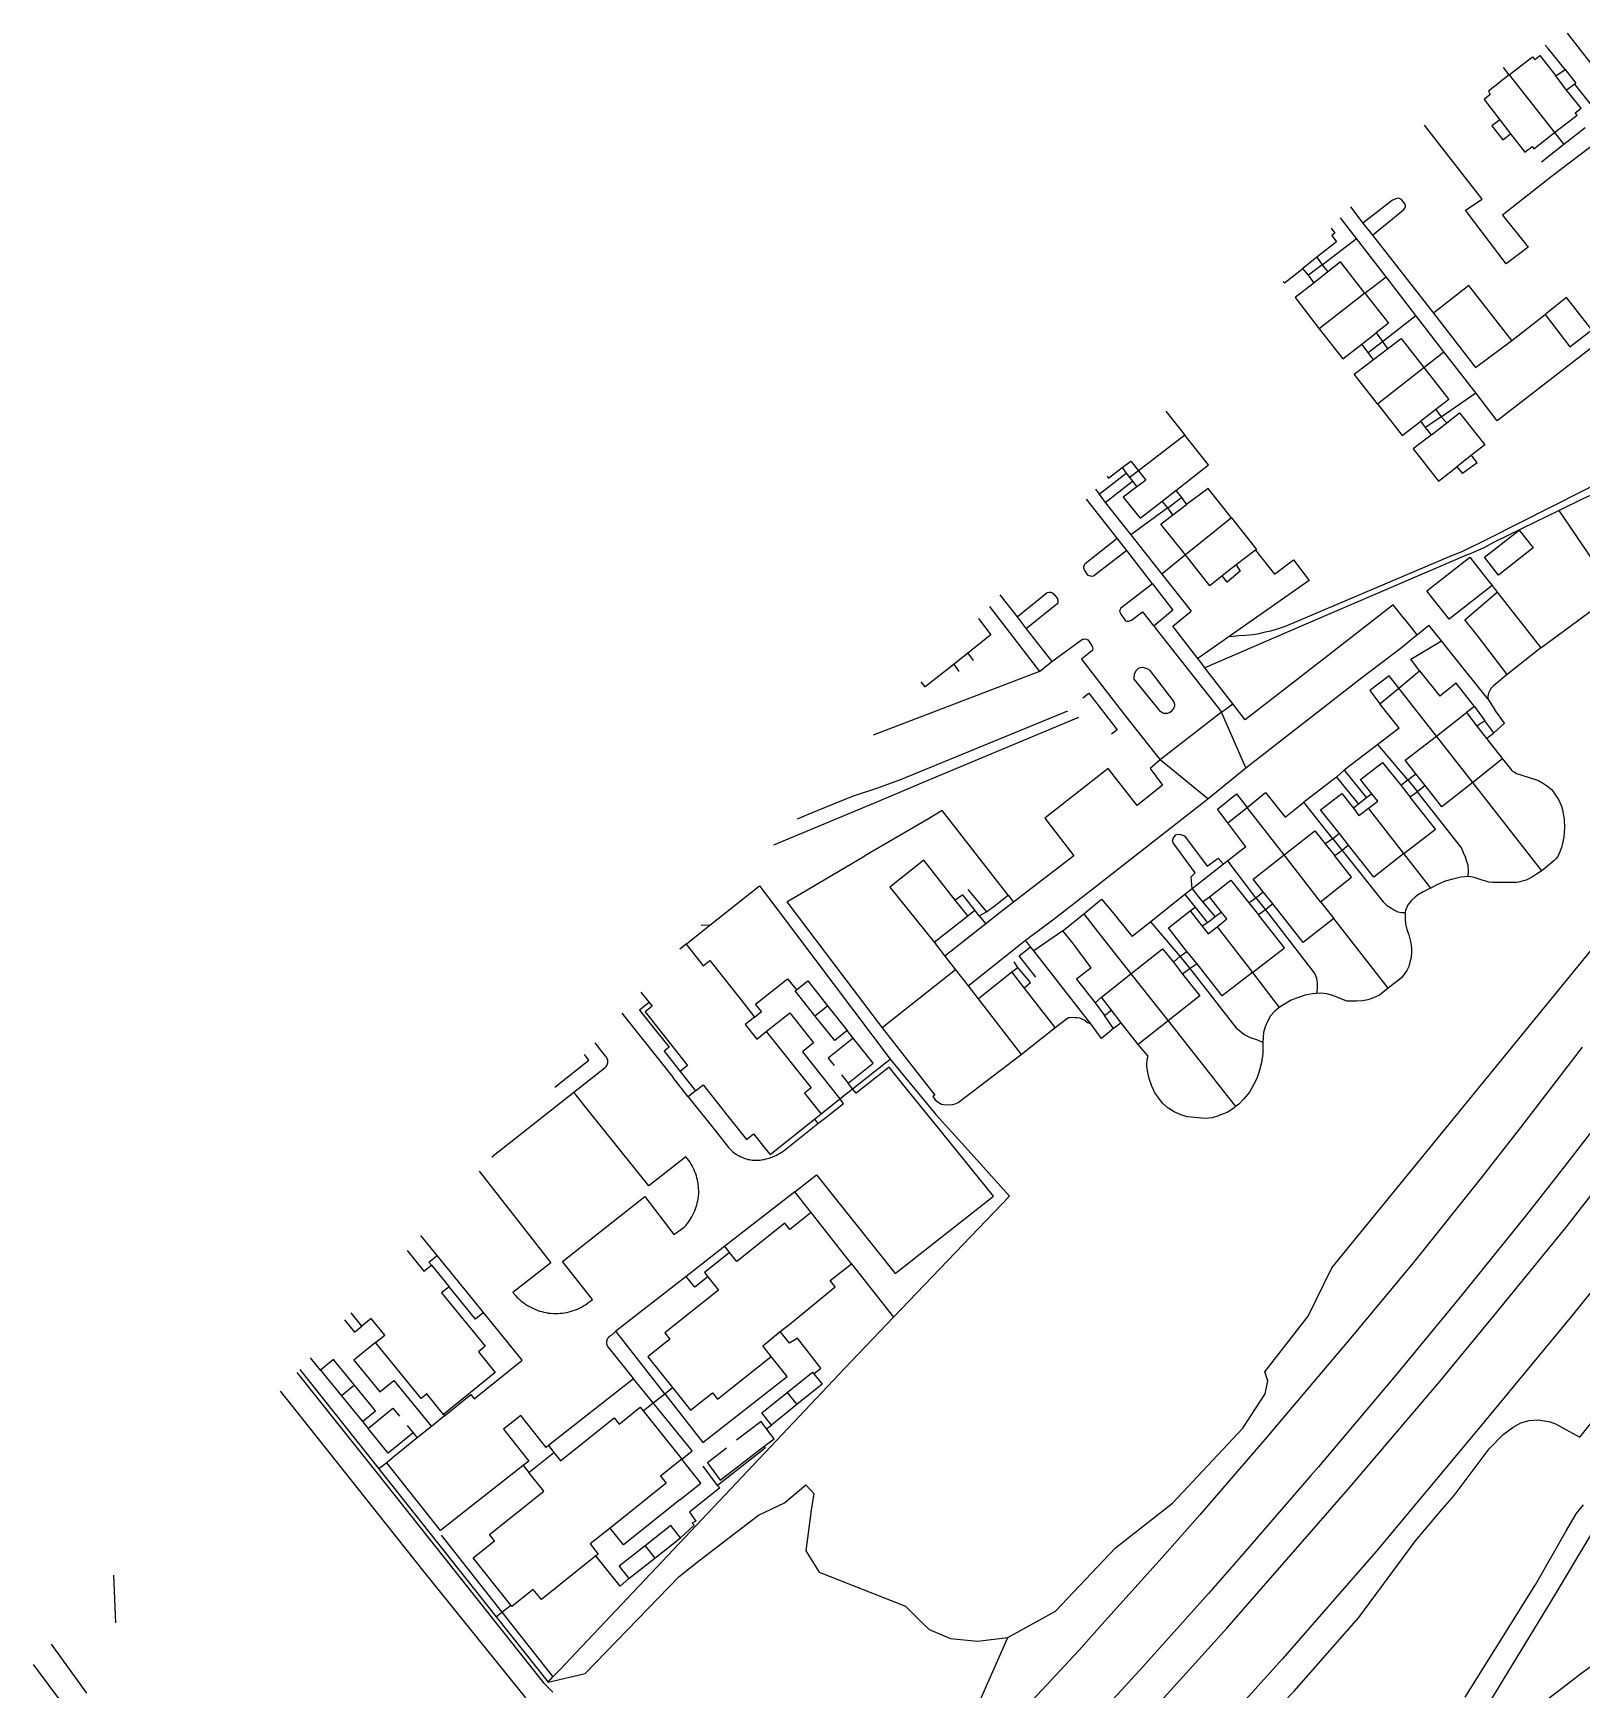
# Model space of a CAD drawing. Header units: millimetres. Extents: x 111502 to 977541, y 8702 to 1044108.
# Drawn here: x 972769.3 to 972962.5, y 472211.9 to 472418.6 of the extents above; entities that cross this region are included whole.
import ezdxf

# ---------------------------------------------------------------- set-up
doc = ezdxf.new("R2010")
doc.units = ezdxf.units.MM
doc.header["$LTSCALE"] = 0.25
doc.layers.add('X HVSS Site Background', color=8, linetype='Continuous')

# ---------------------------------------------------------------- blocks, each defined once
blk = doc.blocks.new('OS MAP')
at = {"layer": 'X HVSS Site Background'}
for points in [[(486749, 236951.68), (486742.51, 236960)], [(486740.1, 236958.06), (486739.74, 236958.51)], [(486742.2, 236955.45), (486740.1, 236958.06)], [(486735.25, 236954.8), (486734.53, 236955.71)], [(486735.25, 236954.8), (486738.15, 236957.05), (486738.45, 236956.7), (486739.05, 236957.2), (486741.05, 236954.65)], [(486735.25, 236954.8), (486732.65, 236952.75), (486732.85, 236952.35), (486732.1, 236951.7), (486734.05, 236949.2)], [(486735.25, 236954.8), (486740.9, 236947.6)], [(486741.05, 236954.65), (486742.2, 236955.45)], [(486742.4, 236952.9), (486741.05, 236954.65)], [(486742.2, 236955.45), (486743.55, 236953.75), (486743.4, 236953.65)], [(486743.4, 236953.65), (486742.4, 236952.9)], [(486746.6, 236949.65), (486743.4, 236953.65)], [(486740.9, 236947.6), (486743.7, 236949.75), (486743.45, 236950.05), (486744.2, 236950.65), (486742.4, 236952.9)], [(486672.71, 236759.87), (486678.66, 236763.14), (486686.14, 236771.05), (486693.24, 236776.61), (486702.03, 236785.96), (486704.8, 236790.24), (486705.14, 236791.9), (486704.77, 236793.02), (486710.15, 236799.95), (486713.1, 236805.96), (486773.25, 236879.65)], [(486751.95, 236942.75), (486750.55, 236941.65), (486750.4, 236941.6), (486750.1, 236941.7), (486749.95, 236941.85), (486748.8, 236943.15), (486746.35, 236946.5), (486740.65, 236942.2), (486734.4, 236937.3), (486737.6, 236933.3), (486734.85, 236931.2), (486729.8, 236937.9), (486731.85, 236939.3), (486724.66, 236948.52)], [(486734.05, 236949.2), (486733.05, 236948.45), (486734.45, 236946.7), (486735.4, 236947.45)], [(486734.05, 236949.2), (486735.4, 236947.45)], [(486735.4, 236947.45), (486737.2, 236945.15), (486738.1, 236945.85), (486738.3, 236945.55), (486740.9, 236947.6)], [(486740.9, 236947.6), (486742.06, 236946.12)], [(486744.7, 236948.2), (486742.06, 236946.12)], [(486742.06, 236946.12), (486739.25, 236943.9)], [(486718.2, 236934.8), (486722.05, 236937.95), (486722.2, 236938.15), (486722.3, 236938.35), (486722.3, 236938.55), (486722.2, 236938.7), (486721.8, 236939.25), (486721.55, 236939.35), (486721.3, 236939.4), (486721, 236939.3), (486720.7, 236939.15), (486717, 236936.3)], [(486716.19, 236934.38), (486714.2, 236936.94)], [(486715.45, 236938.32), (486717, 236936.3)], [(486713.04, 236935.65), (486713.5, 236935.05), (486713.1, 236934.75), (486713.7, 236933.95), (486711.25, 236932.05)], [(486717, 236936.3), (486718.2, 236934.8)], [(486711.9, 236931.1), (486716.19, 236934.38)], [(486719.88, 236929.6), (486716.19, 236934.38)], [(486718.2, 236934.8), (486725.8, 236925.05)], [(486711.25, 236932.05), (486709.5, 236930.65)], [(486711.9, 236931.1), (486710.2, 236929.8)], [(486711.25, 236932.05), (486711.9, 236931.1)], [(486711.9, 236931.1), (486712.6, 236930.2)], [(486717.25, 236927.55), (486714.2, 236931.45), (486712.6, 236930.2)], [(486707.05, 236929.03), (486707.2, 236928.85), (486709.5, 236930.65)], [(486710.9, 236928.85), (486708.55, 236927), (486711.55, 236923.1)], [(486710.2, 236929.8), (486709.5, 236930.65)], [(486710.9, 236928.85), (486710.76, 236929.04), (486710.2, 236929.8)], [(486712.6, 236930.2), (486710.9, 236928.85)], [(486717.25, 236927.55), (486719.88, 236929.6)], [(486723.6, 236924.78), (486719.88, 236929.6)], [(486717.25, 236927.55), (486711.55, 236923.1)], [(486717.25, 236927.55), (486720.2, 236923.8), (486718.65, 236922.6)], [(486735.55, 236921.65), (486730.2, 236928.5), (486725.8, 236925.05)], [(486745.55, 236923), (486742.4, 236927), (486739.7, 236924.9)], [(486719.45, 236921.55), (486723.6, 236924.78)], [(486727.1, 236920.26), (486723.6, 236924.78)], [(486725.8, 236925.05), (486731.05, 236918.3), (486735.55, 236921.65)], [(486735.55, 236921.65), (486739.7, 236924.9)], [(486739.7, 236924.9), (486742.8, 236920.85), (486745.55, 236923)], [(486711.55, 236923.1), (486714.5, 236919.35), (486716.85, 236921.2)], [(486716.85, 236921.2), (486718.65, 236922.6)], [(486718.65, 236922.6), (486719.45, 236921.55)], [(486717.65, 236920.15), (486716.85, 236921.2)], [(486717.65, 236920.15), (486719.45, 236921.55)], [(486718.3, 236919.3), (486720.05, 236920.6)], [(486719.45, 236921.55), (486720.05, 236920.6)], [(486720.05, 236920.6), (486721.75, 236921.9), (486724.6, 236918.3)], [(486746.79, 236921.74), (486733.75, 236911.65), (486731.06, 236915.13)], [(486718.8, 236913.75), (486715.9, 236917.45), (486718.3, 236919.3)], [(486718.3, 236919.3), (486718.12, 236919.53), (486717.65, 236920.15)], [(486724.6, 236918.3), (486727.1, 236920.26)], [(486731.06, 236915.13), (486727.1, 236920.26)], [(486744.35, 236833.5), (486736.65, 236823.5), (486731.75, 236817.2), (486723.45, 236806.85), (486715.5, 236797.25), (486705.9, 236785.9), (486705, 236784.85), (486696.65, 236775.15), (486692.3, 236770.2), (486684.1, 236761.1), (486681.55, 236758.25), (486671.75, 236747.7), (486669.25, 236745.05), (486668.6, 236744.4)], [(486718.8, 236913.75), (486724.6, 236918.3)], [(486724.6, 236918.3), (486727.7, 236914.3), (486726.1, 236913.05)], [(486726.75, 236912.15), (486731.06, 236915.13)], [(486692.42, 236912.84), (486694.8, 236909.85)], [(486718.8, 236913.75), (486721.9, 236909.8), (486724.2, 236911.6)], [(486726.1, 236913.05), (486724.2, 236911.6)], [(486726.75, 236912.15), (486724.8, 236910.8)], [(486726.1, 236913.05), (486726.75, 236912.15)], [(486726.75, 236912.15), (486727.45, 236911.4)], [(486727.45, 236911.4), (486729.05, 236912.65), (486732.2, 236908.65), (486730.55, 236907.35)], [(486724.8, 236910.8), (486724.2, 236911.6)], [(486725.55, 236909.9), (486724.8, 236910.8)], [(486725.55, 236909.9), (486727.45, 236911.4)], [(486694.8, 236909.85), (486689, 236905.4)], [(486693.65, 236902.95), (486697.75, 236906.15), (486694.8, 236909.85)], [(486700.45, 236884.75), (486701.5, 236884.85), (486702.4, 236884.9), (486703.3, 236885), (486704.05, 236885.1), (486704.85, 236885.3), (486705.5, 236885.45), (486706.2, 236885.65), (486707.35, 236886), (486728.1, 236894.85), (486729.35, 236895.35), (486730.6, 236895.95), (486731.65, 236896.45), (486732.65, 236896.95), (486748.35, 236904.9), (486749.7, 236905.55), (486751.05, 236906.3), (486753.25, 236907.6), (486756.39, 236909.41)], [(486725.55, 236909.9), (486723.25, 236908.15), (486726.4, 236904.1), (486728.7, 236905.9)], [(486757.06, 236908.54), (486755.05, 236907.4), (486748.15, 236903.55), (486744.5, 236901.95), (486741.47, 236900.46)], [(486686.95, 236905.8), (486688.05, 236906.6), (486689, 236905.4)], [(486730.55, 236907.35), (486728.7, 236905.9)], [(486731.25, 236906.4), (486729.4, 236905.05)], [(486731.25, 236906.4), (486730.55, 236907.35)], [(486684.1, 236902.5), (486687.48, 236905.1)], [(486684.85, 236901.45), (486688.26, 236904.09)], [(486685.08, 236904.72), (486685.25, 236904.5), (486686.95, 236905.8)], [(486686.95, 236905.8), (486687.48, 236905.1)], [(486687.48, 236905.1), (486687.9, 236904.56)], [(486689, 236905.4), (486688.01, 236904.64), (486687.9, 236904.56)], [(486687.9, 236904.56), (486688.26, 236904.09)], [(486688.26, 236904.09), (486688.78, 236903.41)], [(486689, 236905.4), (486689.9, 236904.25), (486688.9, 236903.5), (486688.78, 236903.41)], [(486728.7, 236905.9), (486729.4, 236905.05)], [(486686.35, 236897), (486682.52, 236901.88)], [(486683.63, 236903.11), (486684.1, 236902.5)], [(486684.1, 236902.5), (486684.85, 236901.45)], [(486688.78, 236903.41), (486687.1, 236902.1), (486689.2, 236899.5), (486691.95, 236901.6)], [(486691.95, 236901.6), (486693.65, 236902.95)], [(486692.65, 236900.8), (486694.35, 236902.05)], [(486693.65, 236902.95), (486694.35, 236902.05)], [(486694.35, 236902.05), (486695, 236901.2)], [(486700.6, 236899.55), (486697.7, 236903.2), (486695, 236901.2)], [(486684.85, 236901.45), (486688.04, 236897.41)], [(486692.65, 236900.8), (486688.04, 236897.41)], [(486694.85, 236894.9), (486691.8, 236898.75), (486693.3, 236899.9)], [(486692.65, 236900.8), (486691.95, 236901.6)], [(486693.3, 236899.9), (486692.65, 236900.8)], [(486693.3, 236899.9), (486695, 236901.2)], [(486741.47, 236900.46), (486738.4, 236898.95), (486733.45, 236896.55), (486732, 236895.75), (486731.4, 236895.5), (486730.75, 236895.2), (486730.35, 236895.05), (486730, 236894.9), (486709.3, 236886)], [(486739.2, 236883.3), (486746.6, 236888.75), (486746.95, 236889.2), (486747.25, 236889.8), (486747.4, 236890.3), (486747.5, 236890.8), (486747.45, 236891.35), (486747.3, 236891.9), (486741.47, 236900.46)], [(486700.6, 236899.55), (486694.85, 236894.9)], [(486700.6, 236899.55), (486703.7, 236895.6), (486703.6, 236895.5)], [(486738.23, 236895.79), (486733.91, 236892.4), (486732.17, 236894.62), (486736.49, 236898.01), (486738.23, 236895.79)], [(486800.55, 236896.25), (486799.1, 236894.1), (486797.15, 236891.25), (486793.85, 236886.8), (486792.9, 236885.55), (486786.75, 236877.55), (486781.65, 236870.9), (486775.65, 236862.9), (486769.3, 236854.45), (486760.85, 236843.1), (486750.85, 236829.9), (486750.15, 236829), (486742.4, 236818.95), (486737.4, 236812.6), (486729.05, 236802.25), (486721.05, 236792.55), (486711.45, 236781.15), (486710.5, 236780.05), (486702.1, 236770.35), (486697.75, 236765.35), (486689.5, 236756.15), (486686.9, 236753.3), (486677.05, 236742.7), (486674.5, 236740)], [(486687.55, 236895.45), (486683.4, 236892.25), (486683.2, 236892.2), (486683.05, 236892.25), (486682.85, 236892.3), (486682.7, 236892.4), (486682.25, 236893.05), (486682.2, 236893.25), (486682.2, 236893.45), (486682.25, 236893.65), (486682.35, 236893.85), (486686.35, 236897)], [(486748.25, 236806.45), (486743.05, 236800), (486731.35, 236785.85), (486718.6, 236770.55), (486706.95, 236757.2), (486694.7, 236743.6), (486683.45, 236731.35)], [(486687.55, 236895.45), (486686.35, 236897)], [(486688.04, 236897.41), (486691.9, 236892.52)], [(486690.75, 236891.3), (486687.55, 236895.45)], [(486694.85, 236894.9), (486691.9, 236892.52)], [(486699.45, 236892.3), (486697.9, 236891.05), (486694.85, 236894.9)], [(486703.6, 236895.5), (486705.95, 236892.5), (486708.35, 236894.3), (486710.3, 236891.7), (486696.4, 236882)], [(486701.2, 236893.65), (486699.45, 236892.3)], [(486703.6, 236895.5), (486701.2, 236893.65)], [(486701.2, 236893.65), (486701.7, 236892.9)], [(486724.96, 236890.42), (486730.32, 236894.63), (486731.05, 236893.7), (486732.54, 236891.8), (486733.1, 236891.09)], [(486678, 236736.85), (486685.1, 236744.5), (486700.05, 236761.05), (486715.15, 236778.35), (486726.6, 236791.8), (486733.3, 236800), (486742.4, 236811.1), (486759.05, 236832.5), (486770.4, 236847.9), (486776.85, 236856.75), (486798.15, 236884.7), (486799.95, 236886.9), (486801.9, 236889), (486803.95, 236891), (486804.85, 236891.75)], [(486691.9, 236892.52), (486695.55, 236887.9)], [(486700.05, 236891.5), (486699.45, 236892.3)], [(486701.7, 236892.9), (486700.05, 236891.5)], [(486671.71, 236889.92), (486673.85, 236887.2)], [(486673.85, 236887.2), (486677.6, 236890.2), (486677.85, 236890.25), (486678.05, 236890.25), (486678.2, 236890.2), (486678.4, 236890.05), (486678.9, 236889.45), (486678.95, 236889.2), (486678.95, 236888.95), (486678.8, 236888.75), (486678.6, 236888.6), (486675, 236885.7)], [(486690.75, 236891.3), (486686.8, 236888.25), (486686.7, 236888.1), (486686.65, 236887.9), (486686.7, 236887.7), (486686.8, 236887.5), (486687.4, 236886.7), (486687.55, 236886.65), (486687.75, 236886.65), (486688.15, 236886.75), (486689.5, 236887.8), (486690.9, 236886)], [(486690.75, 236891.3), (486693.3, 236888), (486690.9, 236886)], [(486725.66, 236889.53), (486724.96, 236890.42)], [(486727.15, 236887.65), (486725.66, 236889.53)], [(486733.1, 236891.09), (486727.74, 236886.89)], [(486735, 236880), (486731.25, 236884.9), (486729.7, 236886.8), (486733.75, 236890.25)], [(486733.1, 236891.09), (486733.75, 236890.25)], [(486733.75, 236890.25), (486739.2, 236883.3)], [(486670.41, 236888.49), (486676.65, 236880.35)], [(486696.4, 236882), (486693.3, 236886), (486695.55, 236887.9)], [(486722.2, 236886.85), (486720.75, 236888.7), (486712.3, 236882.05), (486702.3, 236874.35), (486700.75, 236876.35)], [(486727.74, 236886.89), (486727.15, 236887.65)], [(486669.04, 236886.97), (486670.6, 236884.95), (486667.7, 236882.65)], [(486673.85, 236887.2), (486675, 236885.7)], [(486675, 236885.7), (486678.2, 236881.6)], [(486690.9, 236886), (486698.8, 236876), (486699.35, 236875.3)], [(486709.3, 236886), (486697.29, 236880.84)], [(486722.2, 236886.85), (486723.71, 236884.92)], [(486723.71, 236884.92), (486723.8, 236885), (486725.2, 236886.15)], [(486726.78, 236884.18), (486725.2, 236886.15)], [(486678.2, 236881.6), (486682, 236884.4), (486682.15, 236884.4), (486682.3, 236884.45), (486682.5, 236884.4), (486682.7, 236884.3), (486683.2, 236883.6), (486683.25, 236883.4), (486683.3, 236883.25), (486683.25, 236883.05), (486683.15, 236882.9), (486681.9, 236881.9), (486686.25, 236876.25), (486687.9, 236874.15), (486691.19, 236869.99), (486691.7, 236869.35)], [(486702.4, 236868.35), (486716.65, 236879.45), (486721.8, 236883.35), (486723.71, 236884.92)], [(486724.05, 236880.45), (486722.95, 236881.9), (486726.78, 236884.18)], [(486732.55, 236876.95), (486728.2, 236882.4), (486726.78, 236884.18)], [(486739.2, 236883.3), (486735, 236880)], [(486666, 236881.3), (486662.4, 236878.45), (486661.9, 236879.07)], [(486667.7, 236882.65), (486666, 236881.3)], [(486666.64, 236880.38), (486666.56, 236880.5), (486666, 236881.3)], [(486667.7, 236882.65), (486668.4, 236881.75)], [(486676.65, 236880.35), (486678.2, 236881.6)], [(486696.9, 236881.35), (486696.4, 236882)], [(486697.29, 236880.84), (486696.9, 236881.35)], [(486676.65, 236880.35), (486655.9, 236872.43)], [(486692.08, 236875.16), (486691.99, 236875.21), (486691.79, 236875.35), (486691.76, 236875.39), (486688.46, 236879.4), (486688.45, 236879.61), (486688.51, 236880.03), (486688.71, 236880.47), (486689, 236880.76), (486689.28, 236880.86), (486689.53, 236880.91), (486689.93, 236880.8), (486690.24, 236880.65), (486690.41, 236880.5), (486693.41, 236876.57), (486693.41, 236876.55), (486693.5, 236876.3), (486693.48, 236876.04), (486693.4, 236875.82), (486693.26, 236875.57), (486693.04, 236875.35), (486692.82, 236875.2), (486692.61, 236875.12), (486692.45, 236875.11), (486692.32, 236875.11), (486692.18, 236875.12), (486692.08, 236875.16)], [(486700.75, 236876.35), (486697.29, 236880.84)], [(486721.45, 236878.3), (486720.25, 236879.83), (486717.85, 236878), (486719.1, 236876.35)], [(486721.45, 236878.3), (486724.05, 236880.45)], [(486724.05, 236880.45), (486726.6, 236877.3)], [(486735, 236880), (486733.25, 236878.55), (486733, 236878.3), (486732.8, 236878), (486732.65, 236877.65), (486732.55, 236877.3), (486732.55, 236876.95)], [(486682.05, 236877.1), (486682.8, 236877.65), (486686.35, 236873.1), (486685.65, 236872.55)], [(486719.1, 236876.35), (486721.45, 236878.3)], [(486726.15, 236872.3), (486721.45, 236878.3)], [(486730.9, 236876), (486728.6, 236878.9), (486726.6, 236877.3)], [(486646.47, 236861.99), (486647.95, 236862.6), (486650.9, 236863.8), (486653.45, 236864.85), (486656.35, 236865.8), (486659.25, 236866.85), (486680.2, 236875.45)], [(486699.35, 236875.3), (486691.7, 236869.35)], [(486699.35, 236875.3), (486700.75, 236876.35)], [(486702.4, 236868.35), (486699.35, 236875.3)], [(486721.5, 236873.3), (486719.1, 236876.35)], [(486726.15, 236872.3), (486729.9, 236875.25)], [(486730.9, 236876), (486729.9, 236875.25)], [(486729.9, 236875.25), (486731.2, 236873.55)], [(486730.9, 236876), (486732.2, 236874.2)], [(486732.55, 236876.95), (486733.45, 236875.6)], [(486733.3, 236872.7), (486734.65, 236873.9), (486733.45, 236875.6)], [(486643.54, 236858.75), (486656, 236863.95), (486662.75, 236866.8), (486681.55, 236874.65)], [(486721.5, 236873.3), (486718.85, 236871.25)], [(486732.2, 236874.2), (486731.2, 236873.55)], [(486731.2, 236873.55), (486732.4, 236872)], [(486733.3, 236872.7), (486732.2, 236874.2)], [(486718.85, 236871.25), (486714.65, 236868.05)], [(486722.6, 236866.85), (486718.85, 236871.25)], [(486723.6, 236867.6), (486722.25, 236869.3), (486726.15, 236872.3)], [(486730.7, 236866.5), (486726.15, 236872.3)], [(486732.4, 236872), (486733.3, 236872.7)], [(486732.4, 236872), (486734.4, 236869.45)], [(486691.7, 236869.35), (486690.45, 236868.25), (486692, 236866.2), (486688.85, 236863.65), (486685.2, 236868.25), (486677.3, 236862.05), (486680.95, 236857.35), (486673.43, 236851.59)], [(486697.65, 236864.5), (486691.7, 236869.35)], [(486718.1, 236865.1), (486716.7, 236866.9), (486719.45, 236869), (486721.7, 236866.2)], [(486734.4, 236869.45), (486730.7, 236866.5)], [(486734.4, 236869.45), (486735.55, 236868), (486735.7, 236867.9), (486735.85, 236867.85), (486736.15, 236867.65), (486737.6, 236867.2), (486738.9, 236866.75), (486739.5, 236866.4), (486740, 236866.05), (486740.5, 236865.65), (486740.7, 236865.4), (486740.85, 236865.2), (486741.4, 236864.4), (486741.75, 236863.55), (486741.9, 236863.1), (486742.1, 236861.95), (486742.15, 236860.85), (486742.05, 236859.7), (486741.85, 236858.75), (486741.75, 236858.4), (486741.55, 236857.85), (486741.3, 236857.3), (486741.05, 236857), (486740.8, 236856.75), (486739.3, 236855.5)], [(486697.65, 236864.5), (486702.4, 236868.35)], [(486713.7, 236867.2), (486709.63, 236864.07)], [(486714.65, 236868.05), (486714.2, 236867.65), (486713.7, 236867.2)], [(486713.7, 236867.2), (486716.45, 236863.8)], [(486714.65, 236868.05), (486717.45, 236864.6)], [(486721.7, 236866.2), (486722.6, 236866.85)], [(486722.6, 236866.85), (486723.6, 236867.6)], [(486722.6, 236866.85), (486723.8, 236865.35)], [(486724.75, 236866.15), (486723.6, 236867.6)], [(486700.15, 236861.5), (486698.85, 236863.2), (486701.23, 236865.09), (486702.55, 236863.4)], [(486702.55, 236863.4), (486704.85, 236865.25), (486707.3, 236862.2), (486709.15, 236863.7), (486709.63, 236864.07)], [(486714.05, 236860.15), (486711.7, 236863.1), (486714.35, 236865.15), (486715.8, 236863.3)], [(486717.45, 236864.6), (486716.45, 236863.8)], [(486718.1, 236865.1), (486717.45, 236864.6)], [(486717.7, 236863.3), (486718.85, 236864.2), (486718.1, 236865.1)], [(486721.7, 236866.2), (486722.9, 236864.7)], [(486722.1, 236857.65), (486726.05, 236860.7), (486722.9, 236864.7)], [(486723.8, 236865.35), (486722.9, 236864.7)], [(486724.75, 236866.15), (486723.8, 236865.35)], [(486730.1, 236854.8), (486730.15, 236855.5), (486730.1, 236856.15), (486729.95, 236856.65), (486729.8, 236857.2), (486729.55, 236857.75), (486729.3, 236858.35), (486729.15, 236858.55), (486723.8, 236865.35)], [(486730.7, 236866.5), (486726.85, 236863.5), (486724.75, 236866.15)], [(486739.3, 236855.5), (486730.7, 236866.5)], [(486672.76, 236852.45), (486664.52, 236863.01), (486662.8, 236862), (486661.03, 236860.96), (486654.87, 236857.35)], [(486674.9, 236846.85), (486678.3, 236849.4), (486683.35, 236853.3), (486697.65, 236864.5)], [(486700.15, 236861.5), (486702.55, 236863.4)], [(486707.15, 236857.5), (486702.55, 236863.4)], [(486713.25, 236859.5), (486709.63, 236864.07)], [(486716.45, 236863.8), (486715.8, 236863.3)], [(486715.8, 236863.3), (486716.5, 236862.4), (486717.7, 236863.3)], [(486722.1, 236857.65), (486717.7, 236863.3)], [(486702.4, 236858.5), (486700.15, 236861.5)], [(486707.15, 236857.5), (486711, 236860.5), (486712.3, 236858.85)], [(486695.7, 236853.25), (486695.59, 236854.75), (486696.07, 236855.24), (486693.34, 236858.98), (486693.26, 236859.24), (486693.37, 236859.6), (486693.66, 236860.01), (486693.95, 236860.08), (486694.26, 236860.02), (486694.72, 236859.85), (486697.57, 236856.07), (486698.93, 236857.07), (486699.6, 236856.32)], [(486702.4, 236858.5), (486700.15, 236856.75)], [(486713.25, 236859.5), (486712.3, 236858.85)], [(486712.3, 236858.85), (486713.5, 236857.35)], [(486714.05, 236860.15), (486713.25, 236859.5)], [(486713.25, 236859.5), (486714.4, 236858.05)], [(486715.2, 236858.7), (486714.05, 236860.15)], [(486715.2, 236858.7), (486714.4, 236858.05)], [(486722.1, 236857.65), (486718.35, 236854.7), (486715.2, 236858.7)], [(486645.15, 236851.65), (486654.87, 236857.35)], [(486666.15, 236851.85), (486662.25, 236856.85), (486658, 236853.45)], [(486699.6, 236856.32), (486695.7, 236853.25)], [(486700.15, 236856.75), (486699.6, 236856.32)], [(486703.65, 236852.15), (486700.15, 236856.75)], [(486704.55, 236852.9), (486703.3, 236854.45), (486707.15, 236857.5)], [(486711.7, 236851.65), (486707.15, 236857.5)], [(486711.7, 236851.65), (486715.55, 236854.7), (486713.5, 236857.35)], [(486714.4, 236858.05), (486713.5, 236857.35)], [(486714.4, 236858.05), (486719.5, 236851.65), (486719.95, 236851.2), (486720.55, 236850.85), (486720.95, 236850.6), (486721.35, 236850.4), (486721.8, 236850.3), (486722.25, 236850.3)], [(486725.45, 236853.35), (486722.1, 236857.65)], [(486697.85, 236852.25), (486700.5, 236854.35), (486702.75, 236851.5)], [(486730.1, 236854.8), (486729.2, 236854.7), (486728.2, 236854.45), (486727.25, 236854.2), (486726.2, 236853.75), (486725.45, 236853.35)], [(486739.3, 236855.5), (486738.65, 236855.1), (486738, 236854.65), (486737.35, 236854.35), (486736.7, 236854.15), (486736.45, 236854.1), (486736.15, 236854.05), (486733.15, 236854.05), (486732.7, 236854.1), (486732.3, 236854.2), (486732, 236854.3), (486730.85, 236854.65), (486730.45, 236854.75), (486730.1, 236854.8)], [(486635.54, 236848.72), (486641.73, 236853.64), (486643.92, 236850.73), (486658.02, 236832.01)], [(486658, 236853.45), (486663.5, 236846.6)], [(486667.1, 236852.5), (486666.15, 236851.85)], [(486668.6, 236850.6), (486667.1, 236852.5)], [(486667.7, 236853.15), (486670.05, 236850.4)], [(486670.05, 236850.4), (486671.15, 236851.2), (486672.76, 236852.45)], [(486672.76, 236852.45), (486673.43, 236851.59)], [(486694.8, 236852.55), (486690.55, 236849.15)], [(486695.7, 236853.25), (486694.8, 236852.55)], [(486694.8, 236852.55), (486696.05, 236850.95)], [(486695.7, 236853.25), (486697, 236851.65)], [(486697, 236851.65), (486697.85, 236852.25)], [(486699.35, 236850.35), (486697.85, 236852.25)], [(486703.65, 236852.15), (486704.55, 236852.9)], [(486705.75, 236851.4), (486704.55, 236852.9)], [(486725.45, 236853.35), (486725.25, 236853.25), (486724.5, 236852.9), (486723.8, 236852.45), (486723.5, 236852.2), (486723, 236851.75), (486722.6, 236851.25), (486722.3, 236850.55), (486722.25, 236850.3)], [(486645.15, 236851.65), (486657.05, 236835.9)], [(486667.7, 236849.9), (486666.15, 236851.85)], [(486667.7, 236849.9), (486668.6, 236850.6)], [(486669.15, 236849.9), (486668.6, 236850.6)], [(486669.15, 236849.9), (486670.05, 236850.4)], [(486673.43, 236851.59), (486671.75, 236850.3), (486669.95, 236848.88)], [(486679.55, 236848), (486682.17, 236850.13)], [(486682.17, 236850.13), (486684.4, 236851.95), (486685.75, 236850.35)], [(486682.17, 236850.13), (486683.45, 236848.5), (486688.05, 236842.65)], [(486685.75, 236850.35), (486688.2, 236847.3)], [(486695.05, 236845.45), (486692.75, 236848.4), (486695.45, 236850.5)], [(486695.45, 236850.5), (486696.05, 236850.95)], [(486695.45, 236850.5), (486696.95, 236848.6)], [(486696.05, 236850.95), (486697.6, 236849)], [(486697, 236851.65), (486698.55, 236849.75)], [(486699.35, 236850.35), (486698.55, 236849.75)], [(486698.8, 236848.5), (486700, 236849.5), (486699.35, 236850.35)], [(486702.14, 236746.7), (486708.4, 236753.16), (486716.48, 236762.34), (486723.54, 236771.93), (486726.91, 236775.9), (486728.37, 236777.56), (486732.75, 236783.39), (486734.48, 236785.2), (486735.71, 236786.12), (486736.69, 236786.63), (486737.73, 236786.94), (486738.83, 236787.03), (486740.34, 236786.78), (486741.01, 236786.53), (486744.04, 236784.84), (486765.02, 236811.17), (486793.95, 236850.4)], [(486702.75, 236851.5), (486703.65, 236852.15)], [(486702.75, 236851.5), (486703.95, 236850)], [(486703.65, 236852.15), (486704.85, 236850.65)], [(486704.85, 236850.65), (486703.95, 236850)], [(486705.75, 236851.4), (486704.85, 236850.65)], [(486704.85, 236850.65), (486711, 236842.65), (486711.2, 236842.1), (486711.3, 236841.45), (486711.3, 236840.8), (486711.2, 236840.2)], [(486713.35, 236849.55), (486709.55, 236846.55), (486707.9, 236848.65), (486705.75, 236851.4)], [(486711.7, 236851.65), (486713.35, 236849.55)], [(486722.25, 236850.3), (486722.25, 236849.45), (486722.3, 236848.9), (486722.45, 236848.2), (486722.7, 236847.5), (486722.95, 236846.5), (486723.05, 236845.85), (486723.05, 236845.25), (486723, 236844.7), (486722.85, 236844.1), (486722.7, 236843.55), (486722.45, 236843.05), (486722.15, 236842.6), (486721.8, 236842.15), (486720.15, 236840.85)], [(486632.57, 236846.36), (486635.54, 236848.72)], [(486635.54, 236848.72), (486634.46, 236848.7)], [(486663.5, 236846.6), (486667.7, 236849.9)], [(486669.95, 236848.88), (486664.85, 236844.85)], [(486669.15, 236849.9), (486669.95, 236848.88)], [(486690.55, 236849.15), (486688.2, 236847.3)], [(486694.2, 236844.85), (486690.55, 236849.15)], [(486697.6, 236849), (486696.95, 236848.6)], [(486696.95, 236848.6), (486697.7, 236847.65), (486698.8, 236848.5)], [(486698.55, 236849.75), (486698.1, 236849.4), (486697.6, 236849)], [(486698.8, 236848.5), (486703.2, 236842.8)], [(486703.2, 236842.8), (486707.2, 236845.9), (486703.95, 236850)], [(486720.15, 236840.85), (486713.35, 236849.55)], [(486632.57, 236846.36), (486631.78, 236845.73)], [(486632.57, 236846.36), (486634.72, 236843.66), (486635.53, 236844.31), (486640, 236838.68), (486641.13, 236837.26)], [(486663.5, 236846.6), (486664.85, 236844.85)], [(486667.75, 236841.15), (486674.9, 236846.85)], [(486676.2, 236842.25), (486674.1, 236844.9), (486675.55, 236846)], [(486675.55, 236846), (486674.9, 236846.85)], [(486675.94, 236845.5), (486675.55, 236846)], [(486679.55, 236848), (486675.94, 236845.5)], [(486683.1, 236843.4), (486680.85, 236846.45), (486679.55, 236848)], [(486664.85, 236844.85), (486666.2, 236843.15)], [(486673.95, 236843.45), (486673.5, 236844.15)], [(486683.05, 236836.4), (486675.94, 236845.5)], [(486688.05, 236842.65), (486692, 236845.75), (486693.35, 236844.1)], [(486693.35, 236844.1), (486694.2, 236844.85)], [(486693.35, 236844.1), (486694.5, 236842.6)], [(486694.2, 236844.85), (486695.05, 236845.45)], [(486695.45, 236843.3), (486694.2, 236844.85)], [(486696.3, 236843.9), (486695.05, 236845.45)], [(486641.13, 236837.26), (486641.99, 236837.94), (486641.25, 236838.88), (486645.24, 236842.04), (486646.35, 236840.64)], [(486666.2, 236843.15), (486657.05, 236835.9)], [(486666.2, 236843.15), (486667.75, 236841.15)], [(486669, 236839.55), (486673.2, 236842.9)], [(486673.2, 236842.9), (486673.95, 236843.45)], [(486674.75, 236840.9), (486673.2, 236842.9)], [(486675.55, 236841.55), (486673.95, 236843.45)], [(486683.1, 236843.4), (486681.25, 236842)], [(486681.25, 236842), (486683.6, 236839.05)], [(486684.4, 236839.75), (486688.05, 236842.65)], [(486688.05, 236842.65), (486692.7, 236836.8)], [(486694.5, 236842.6), (486696.65, 236839.9), (486692.7, 236836.8)], [(486695.45, 236843.3), (486694.5, 236842.6)], [(486696.3, 236843.9), (486695.45, 236843.3)], [(486704.5, 236834.1), (486703.75, 236834.4), (486702.95, 236834.65), (486702.15, 236835.1), (486701.45, 236835.65), (486701.3, 236835.8), (486695.45, 236843.3)], [(486703.2, 236842.8), (486699.45, 236839.9), (486696.3, 236843.9)], [(486703.2, 236842.8), (486706.55, 236838.45)], [(486626.94, 236840.37), (486627.98, 236839.07)], [(486648.65, 236837.43), (486646.19, 236840.52), (486646.35, 236840.64)], [(486646.35, 236840.64), (486647.76, 236841.76), (486650.22, 236838.67)], [(486667.75, 236841.15), (486669, 236839.55)], [(486674.75, 236840.9), (486675.55, 236841.55)], [(486678.6, 236835.95), (486674.75, 236840.9)], [(486711.2, 236840.2), (486710.7, 236840.15), (486709.8, 236840), (486708.95, 236839.7), (486708.05, 236839.35), (486707.2, 236838.85), (486706.55, 236838.45)], [(486720.15, 236840.85), (486719.05, 236840), (486718.3, 236839.65), (486717.6, 236839.4), (486716.95, 236839.3), (486716.25, 236839.25), (486715, 236839.25), (486713.25, 236839.95), (486712.5, 236840.15), (486711.7, 236840.25), (486711.2, 236840.2)], [(486624.56, 236837.74), (486627.18, 236834.45)], [(486627.98, 236839.07), (486626.79, 236838.12), (486628.73, 236835.68)], [(486627.98, 236839.07), (486628.35, 236838.6), (486627.47, 236837.9), (486632.77, 236831.23), (486631.83, 236830.48)], [(486642.56, 236835.46), (486645.5, 236837.8), (486648.49, 236834.04), (486647.09, 236832.92), (486651.76, 236827.04)], [(486648.65, 236837.43), (486650.22, 236838.67)], [(486650.22, 236838.67), (486652.67, 236835.58)], [(486669, 236839.55), (486674.35, 236832.6)], [(486683.6, 236839.05), (486684.4, 236839.75)], [(486683.6, 236839.05), (486684.75, 236837.45)], [(486685.65, 236838.1), (486684.4, 236839.75)], [(486684.75, 236837.45), (486685.65, 236838.1)], [(486686.85, 236836.55), (486685.65, 236838.1)], [(486706.55, 236838.45), (486705.95, 236837.95), (486705.45, 236837.4), (486705.1, 236836.7), (486704.8, 236836.05), (486704.6, 236835.35), (486704.55, 236834.7), (486704.5, 236834.1)], [(486628.73, 236835.68), (486630.47, 236833.49), (486629.84, 236832.99), (486631.83, 236830.48)], [(486641.13, 236837.26), (486639.95, 236836.33), (486641.39, 236834.52), (486642.56, 236835.46)], [(486652.67, 236835.58), (486651.11, 236834.33), (486648.65, 236837.43)], [(486657.05, 236835.9), (486661.05, 236830.75), (486663.6, 236827.5), (486663.35, 236827.35), (486663.65, 236826.95), (486664, 236826.65), (486664.45, 236826.4), (486664.95, 236826.3), (486665.85, 236826.35), (486666.15, 236826.45), (486666.5, 236826.6), (486674.35, 236832.6)], [(486674.35, 236832.6), (486678.6, 236835.95)], [(486678.6, 236835.95), (486680.2, 236837.15), (486680.3, 236837.2), (486680.5, 236837.2), (486680.8, 236837.25), (486681.05, 236837.2), (486681.35, 236837.2), (486681.65, 236837.15), (486682, 236837), (486682.3, 236836.85), (486682.65, 236836.6), (486683.05, 236836.4)], [(486685.9, 236835.85), (486684.4, 236834.6), (486683.05, 236836.4)], [(486685.9, 236835.85), (486684.75, 236837.45)], [(486686.85, 236836.55), (486685.9, 236835.85)], [(486688.95, 236833.85), (486686.85, 236836.55)], [(486692.7, 236836.8), (486688.95, 236833.85)], [(486692.7, 236836.8), (486701.1, 236826.1)], [(486618.57, 236827.88), (486622.47, 236830.96), (486622.5, 236830.99), (486622.53, 236831.02), (486622.56, 236831.04), (486622.59, 236831.08), (486622.61, 236831.11), (486622.64, 236831.14), (486622.66, 236831.17), (486622.68, 236831.21), (486622.7, 236831.25), (486622.72, 236831.28), (486622.74, 236831.32), (486622.76, 236831.36), (486622.77, 236831.4), (486622.78, 236831.44), (486622.79, 236831.48), (486622.8, 236831.52), (486622.81, 236831.56), (486622.82, 236831.6), (486622.82, 236831.66), (486622.82, 236831.7), (486622.82, 236831.74), (486622.82, 236831.78), (486622.81, 236831.82), (486622.81, 236831.87), (486622.8, 236831.91), (486622.79, 236831.95), (486622.78, 236831.99), (486622.76, 236832.02), (486622.75, 236832.06), (486622.73, 236832.1), (486622.71, 236832.14), (486622.69, 236832.18), (486622.67, 236832.21), (486622.65, 236832.25), (486622.63, 236832.28), (486622.6, 236832.31), (486622.58, 236832.34), (486622.54, 236832.38), (486621.22, 236834.05)], [(486627.18, 236834.45), (486630.91, 236829.75)], [(486642.56, 236835.46), (486648.16, 236828.41), (486647.35, 236827.76), (486648.97, 236825.72), (486649.41, 236825.17)], [(486653.42, 236834.64), (486650.29, 236832.15), (486651.04, 236831.21)], [(486653.42, 236834.64), (486652.67, 236835.58)], [(486652.78, 236829.02), (486655.91, 236831.51), (486653.42, 236834.64)], [(486701.1, 236826.1), (486700.9, 236825.9), (486700.05, 236825.35), (486699.15, 236825), (486699, 236824.95), (486698.2, 236824.7), (486697.3, 236824.6), (486695.1, 236824.8), (486694.3, 236825.05), (486693.45, 236825.45), (486692.7, 236825.9), (486692, 236826.5), (486691.4, 236827.3), (486691.05, 236827.8), (486690.65, 236828.65), (486690.35, 236829.6), (486690.15, 236830.35), (486690.05, 236831.15), (486690.05, 236831.4), (486690.1, 236831.95), (486690.2, 236832.4), (486688.95, 236833.85)], [(486704.5, 236834.1), (486704.5, 236832.7), (486704.35, 236831.6), (486704.05, 236830.45), (486703.75, 236829.6), (486703.35, 236828.8), (486702.85, 236827.9), (486702.15, 236827.05), (486701.5, 236826.4), (486701.1, 236826.1)], [(486616.22, 236828.52), (486620.47, 236831.87), (486619.9, 236832.59)], [(486653.35, 236828.3), (486658.02, 236832.01)], [(486658.02, 236832.01), (486659.95, 236829.67), (486663.72, 236825.11), (486667.74, 236820.66), (486672.92, 236814.93), (486658.46, 236799.83)], [(486632.84, 236827.32), (486630.91, 236829.75)], [(486631.83, 236830.48), (486633.76, 236828.05)], [(486646.14, 236815.46), (486648.85, 236817.57), (486658.64, 236805.28), (486670.91, 236814.9), (486666.38, 236820.51), (486659.41, 236829.14), (486657.89, 236831.02), (486653.78, 236827.75), (486653.35, 236828.3)], [(486651.97, 236830.04), (486652.78, 236829.02)], [(486606.76, 236818.04), (486615.72, 236806.6), (486610.99, 236802.9), (486611.3, 236802.53), (486611.49, 236802.33), (486611.69, 236802.13), (486611.9, 236801.95), (486612.11, 236801.77), (486612.33, 236801.6), (486612.56, 236801.44), (486612.79, 236801.29), (486613.03, 236801.15), (486613.28, 236801.02), (486613.53, 236800.9), (486613.79, 236800.78), (486614.05, 236800.68), (486614.31, 236800.59), (486614.58, 236800.51), (486614.85, 236800.45), (486615.12, 236800.39), (486615.39, 236800.34), (486615.67, 236800.31), (486616.05, 236800.28), (486616.32, 236800.28), (486616.6, 236800.28), (486616.88, 236800.3), (486617.16, 236800.33), (486617.43, 236800.37), (486617.71, 236800.42), (486617.98, 236800.49), (486618.25, 236800.56), (486618.51, 236800.64), (486618.78, 236800.74), (486619.03, 236800.84), (486619.29, 236800.96), (486619.54, 236801.08), (486619.78, 236801.22), (486620.02, 236801.36), (486620.25, 236801.52), (486620.47, 236801.68), (486620.69, 236801.86), (486620.9, 236802.04), (486617.17, 236806.77), (486627.45, 236814.87), (486631.07, 236810.12), (486632.35, 236811.06), (486632.53, 236811.26), (486632.7, 236811.46), (486632.87, 236811.67), (486633.02, 236811.89), (486633.17, 236812.12), (486633.3, 236812.35), (486633.43, 236812.58), (486633.55, 236812.82), (486633.65, 236813.07), (486633.75, 236813.32), (486633.84, 236813.57), (486633.92, 236813.83), (486633.98, 236814.09), (486634.04, 236814.35), (486634.08, 236814.61), (486634.12, 236814.88), (486634.15, 236815.35), (486634.15, 236815.62), (486634.14, 236815.88), (486634.12, 236816.15), (486634.09, 236816.42), (486634.05, 236816.68), (486634, 236816.94), (486633.94, 236817.2), (486633.86, 236817.46), (486633.78, 236817.72), (486633.68, 236817.97), (486633.58, 236818.21), (486633.47, 236818.45), (486633.34, 236818.69), (486633.21, 236818.92), (486633.07, 236819.15), (486632.91, 236819.37), (486632.75, 236819.58), (486632.54, 236819.84), (486627.94, 236816.19), (486620.3, 236825.73), (486618.57, 236827.88)], [(486608.37, 236819.82), (486617.79, 236827.26), (486618.57, 236827.88)], [(486633.76, 236828.05), (486632.84, 236827.32)], [(486633.76, 236828.05), (486634.7, 236828.8), (486638.13, 236824.49), (486640.11, 236822), (486640.98, 236822.7), (486642.61, 236820.65), (486643.05, 236820.1), (486648.59, 236824.52)], [(486651.76, 236827.04), (486653.35, 236828.3)], [(486653.35, 236828.3), (486652.78, 236829.02)], [(486632.84, 236827.32), (486636.52, 236822.69), (486637.57, 236821.37), (486637.74, 236821.14), (486637.86, 236821), (486637.99, 236820.85), (486638.13, 236820.72), (486638.27, 236820.58), (486638.41, 236820.46), (486638.57, 236820.34), (486638.72, 236820.23), (486638.88, 236820.12), (486639.05, 236820.02), (486639.21, 236819.93), (486639.39, 236819.84), (486639.56, 236819.76), (486639.74, 236819.69), (486639.92, 236819.62), (486640.11, 236819.56), (486640.29, 236819.51), (486640.48, 236819.47), (486640.67, 236819.44), (486640.86, 236819.41), (486641.23, 236819.39), (486641.42, 236819.39), (486641.61, 236819.4), (486641.8, 236819.41), (486642, 236819.44), (486642.19, 236819.47), (486642.37, 236819.51), (486642.56, 236819.56), (486642.75, 236819.61), (486642.93, 236819.66), (486643.12, 236819.72), (486643.28, 236819.78), (486643.29, 236819.79), (486643.3, 236819.79), (486643.55, 236819.89), (486643.78, 236819.99), (486644, 236820.1), (486644.22, 236820.23), (486644.44, 236820.36), (486644.65, 236820.5), (486644.85, 236820.64), (486645.05, 236820.8), (486649.03, 236823.97)], [(486649.03, 236823.97), (486649.85, 236824.62), (486652.2, 236826.49), (486651.76, 236827.04)], [(486649.41, 236825.17), (486651.76, 236827.04)], [(486648.59, 236824.52), (486649.41, 236825.17)], [(486648.59, 236824.52), (486649.03, 236823.97)], [(486646.14, 236815.46), (486642.97, 236812.99), (486637.41, 236808.66)], [(486648.18, 236812.87), (486646.14, 236815.46)], [(486648.18, 236812.87), (486645.51, 236810.76), (486644.89, 236811.55), (486638.89, 236806.78), (486638.01, 236807.89)], [(486653.21, 236806.49), (486648.18, 236812.87)], [(486601.53, 236807.53), (486599.51, 236810.02)], [(486597.79, 236808.12), (486599.89, 236805.55), (486600.82, 236806.31)], [(486600.82, 236806.31), (486600.5, 236806.7), (486601.53, 236807.53)], [(486605.93, 236802.12), (486601.53, 236807.53)], [(486637.41, 236808.66), (486633.94, 236805.95)], [(486638.01, 236807.89), (486637.7, 236807.64), (486634.88, 236805.41), (486635.31, 236804.86)], [(486638.01, 236807.89), (486637.41, 236808.66)], [(486600.82, 236806.31), (486603.02, 236803.61)], [(486632.6, 236804.91), (486623.82, 236798.07)], [(486635.31, 236804.86), (486636.64, 236803.19), (486629.93, 236797.86), (486630.55, 236797.08), (486627.8, 236794.89), (486630.88, 236791.04)], [(486633.94, 236805.95), (486632.6, 236804.91)], [(486635.31, 236804.86), (486633.65, 236803.57), (486632.6, 236804.91)], [(486644.33, 236798.03), (486645.54, 236799.01), (486651.16, 236803.59), (486650.54, 236804.38), (486653.21, 236806.49)], [(486653.21, 236806.49), (486658.46, 236799.83)], [(486603.02, 236803.61), (486602.09, 236802.86), (486607.52, 236796.19), (486606.67, 236795.5), (486608.76, 236792.93), (486602.33, 236787.69)], [(486607.31, 236800.42), (486606.3, 236799.59), (486603.02, 236803.61)], [(486607.31, 236800.42), (486605.93, 236802.12)], [(486589.98, 236799.47), (486591.22, 236797.95), (486592.15, 236798.71)], [(486592.15, 236798.71), (486590.79, 236800.38)], [(486593.83, 236796.65), (486595, 236797.59), (486593.31, 236799.66), (486592.15, 236798.71)], [(486602.46, 236787.53), (486605.73, 236790.16), (486606.17, 236789.62), (486612.14, 236794.47), (486607.31, 236800.42)], [(486615.98, 236754.95), (486616.74, 236755.76), (486652.39, 236793.48), (486658.46, 236799.83)], [(486593.83, 236796.65), (486591.13, 236794.46), (486594.37, 236790.49), (486596.13, 236791.93), (486600.81, 236786.19)], [(486602.33, 236787.69), (486600.24, 236790.26), (486599.52, 236789.67), (486593.83, 236796.65)], [(486623.82, 236798.07), (486623.22, 236797.52), (486623.15, 236797.49), (486623.12, 236797.47), (486623.08, 236797.45), (486623.05, 236797.43), (486623.02, 236797.4), (486622.99, 236797.38), (486622.96, 236797.35), (486622.93, 236797.33), (486622.9, 236797.3), (486622.88, 236797.27), (486622.85, 236797.24), (486622.83, 236797.21), (486622.81, 236797.18), (486622.78, 236797.14), (486622.76, 236797.11), (486622.75, 236797.07), (486622.73, 236797.04), (486622.71, 236797), (486622.7, 236796.97), (486622.69, 236796.93), (486622.68, 236796.89), (486622.67, 236796.85), (486622.66, 236796.81), (486622.66, 236796.78), (486622.65, 236796.74), (486622.65, 236796.7), (486622.65, 236796.66), (486622.65, 236796.62), (486622.66, 236796.56), (486622.66, 236796.52), (486622.67, 236796.48), (486622.68, 236796.45), (486622.69, 236796.41), (486622.7, 236796.37), (486622.71, 236796.33), (486622.73, 236796.3), (486622.75, 236796.26), (486622.77, 236796.23), (486622.79, 236796.19), (486622.81, 236796.16), (486622.83, 236796.13), (486626.02, 236792.14)], [(486629.91, 236790.27), (486623.82, 236798.07)], [(486643.21, 236794.93), (486642.15, 236796.26), (486644.33, 236798.03)], [(486648.53, 236792.75), (486649.4, 236793.44), (486646.49, 236797.22), (486645.47, 236796.59), (486644.33, 236798.03)], [(486586.99, 236793.21), (486585.72, 236794.76)], [(486591.23, 236791.33), (486588.62, 236794.54), (486586.99, 236793.21)], [(486629.91, 236790.27), (486634.66, 236784.18), (486645.19, 236792.44), (486643.21, 236794.93)], [(486630.88, 236791.04), (486633.15, 236788.2), (486635.89, 236790.38), (486636.51, 236789.6), (486643.21, 236794.93)], [(486584.04, 236792.9), (486594, 236780.4), (486614.8, 236754.2), (486615.95, 236753.05)], [(486584.4, 236793.31), (486594.24, 236780.91)], [(486586.99, 236793.21), (486589.6, 236790.01)], [(486645.18, 236790.43), (486648.35, 236792.98), (486648.53, 236792.75)], [(486648.53, 236792.75), (486649.57, 236791.47), (486646.4, 236788.92)], [(486581.97, 236790.61), (486583, 236789.3), (486600.05, 236767.85), (486612.55, 236752.35)], [(486591.23, 236791.33), (486589.6, 236790.01)], [(486592.21, 236786.8), (486593.84, 236788.13), (486591.23, 236791.33)], [(486626.02, 236792.14), (486615.42, 236783.8)], [(486628.47, 236789.12), (486626.02, 236792.14)], [(486628.47, 236789.12), (486629.91, 236790.27)], [(486629.91, 236790.27), (486630.88, 236791.04)], [(486643.23, 236786.37), (486642.01, 236787.88), (486645.18, 236790.43)], [(486645.18, 236790.43), (486646.4, 236788.92)], [(486589.6, 236790.01), (486592.21, 236786.8)], [(486592.91, 236785.95), (486596.01, 236788.48), (486596.83, 236787.47)], [(486616.09, 236782.96), (486616.92, 236781.92), (486623.6, 236787.26), (486624.22, 236786.48), (486626.86, 236788.59), (486627.23, 236788.12)], [(486627.23, 236788.12), (486628.47, 236789.12)], [(486627.23, 236788.12), (486632.04, 236782.11)], [(486633.32, 236783.14), (486628.47, 236789.12)], [(486646.4, 236788.92), (486643.23, 236786.37)], [(486729.75, 236752.4), (486738.55, 236766.5), (486742.3, 236773.1), (486743.6, 236775.3), (486744.5, 236776.4)], [(486592.21, 236786.8), (486592.91, 236785.95)], [(486597.78, 236786.31), (486598.54, 236785.38)], [(486600.81, 236786.19), (486599.05, 236784.76)], [(486602.46, 236787.53), (486600.81, 236786.19)], [(486602.33, 236787.69), (486602.46, 236787.53)], [(486615.42, 236783.8), (486615.11, 236783.55), (486611.97, 236787.54), (486609.8, 236785.85), (486612.95, 236781.85), (486612.28, 236781.32)], [(486642.62, 236785.88), (486641.93, 236786.79), (486638.86, 236784.49)], [(486642.62, 236785.88), (486643.23, 236786.37)], [(486598.54, 236785.38), (486595.44, 236782.85), (486592.91, 236785.95)], [(486599.05, 236784.76), (486595.94, 236782.23), (486595.24, 236781.66)], [(486598.54, 236785.38), (486599.05, 236784.76)], [(486642.28, 236783.67), (486643.55, 236784.65), (486642.62, 236785.88)], [(486612.97, 236780.46), (486616.09, 236782.96)], [(486615.42, 236783.8), (486616.09, 236782.96)], [(486632.04, 236782.11), (486629.4, 236780), (486630.11, 236779.11), (486623.1, 236773.52)], [(486631.78, 236777.02), (486634.42, 236779.13), (486632.04, 236782.11)], [(486632.04, 236782.11), (486633.32, 236783.14)], [(486637.63, 236783.49), (486635.23, 236781.63), (486636.85, 236779.5), (486642.28, 236783.67)], [(486642.28, 236783.67), (486642.43, 236783.47), (486636.51, 236778.84)], [(486595.24, 236781.66), (486594.24, 236780.91)], [(486594.24, 236780.91), (486608.91, 236762.44)], [(486601.96, 236773.2), (486595.24, 236781.66)], [(486612.28, 236781.32), (486601.96, 236773.2)], [(486610.73, 236763.89), (486606.01, 236769.79), (486608.68, 236771.92), (486608.06, 236772.7), (486614.84, 236778.12), (486612.97, 236780.46)], [(486612.28, 236781.32), (486612.97, 236780.46)], [(486636.51, 236778.84), (486634.73, 236781.24)], [(486727.35, 236743.18), (486732.4, 236751.15), (486740.5, 236764.45), (486745.65, 236773.05), (486746.35, 236774.1), (486747.1, 236775.1), (486748.05, 236776.2), (486749.05, 236777.25), (486750, 236778.1), (486751, 236778.85), (486751.75, 236779.35), (486752.55, 236779.85), (486753.7, 236780.25), (486762.84, 236761.21)], [(486615.37, 236754.31), (486619.98, 236755.39), (486631.72, 236767.47), (486634.33, 236769.55), (486641.59, 236775.12), (486644.85, 236776.66), (486647.52, 236778.89), (486648.52, 236777.82), (486648.19, 236775.73), (486647.53, 236770.66), (486649.19, 236768), (486659.94, 236763.77), (486661.8, 236761.91), (486662.9, 236760.85), (486665.57, 236759.74), (486668.94, 236759.42), (486672.71, 236759.87)], [(486636.51, 236778.84), (486636.79, 236778.52), (486632.99, 236775.51)], [(486631.78, 236777.02), (486624.77, 236771.43), (486623.1, 236773.52)], [(486631.89, 236772.31), (486630.68, 236773.83), (486627.46, 236771.29)], [(486632.99, 236775.51), (486633.81, 236774.37), (486633.33, 236774.11), (486633.57, 236773.87), (486631.89, 236772.31)], [(486602.03, 236772.62), (486609.62, 236763.01)], [(486623.1, 236773.52), (486620.62, 236771.54), (486621.63, 236770.27), (486621.33, 236770.03)], [(486628.67, 236769.76), (486631.89, 236772.31)], [(486621.33, 236770.03), (486614.53, 236764.6), (486613.52, 236765.86), (486610.85, 236763.73), (486610.73, 236763.89)], [(486625.45, 236767.21), (486624.34, 236766.26), (486621.33, 236770.03)], [(486627.46, 236771.29), (486624.24, 236768.74), (486625.45, 236767.21)], [(486625.45, 236767.21), (486628.67, 236769.76)], [(486627.46, 236771.29), (486628.67, 236769.76)], [(486561.45, 236761.7), (486561.19, 236767.62)], [(486609.62, 236763.01), (486610.73, 236763.89)], [(486608.91, 236762.44), (486609.62, 236763.01)], [(486608.91, 236762.44), (486615.37, 236754.31)], [(486609.62, 236763.01), (486615.98, 236754.95)], [(486727.35, 236743.18), (486730.63, 236745.31), (486734.66, 236747.98), (486737.47, 236750.26), (486741.23, 236753.1), (486744.3, 236755.47), (486747.75, 236757.93), (486750.88, 236759.57), (486753.51, 236760.81), (486759.11, 236762.23), (486762.84, 236761.21)], [(486666.65, 236746.1), (486672.71, 236759.87)], [(486557.85, 236752.9), (486553.42, 236759.02)], [(486551.15, 236756.51), (486560.05, 236744.55)], [(486615.37, 236754.31), (486615.98, 236754.95)]]:
    blk.add_lwpolyline(points, dxfattribs=at)

msp = doc.modelspace()

# ---------------------------------------------------------------- block references
at = {"lineweight": 0}
msp.add_blockref('OS MAP', (486218.2, 235458.61), dxfattribs=at)

doc.saveas('drawing.dxf')
